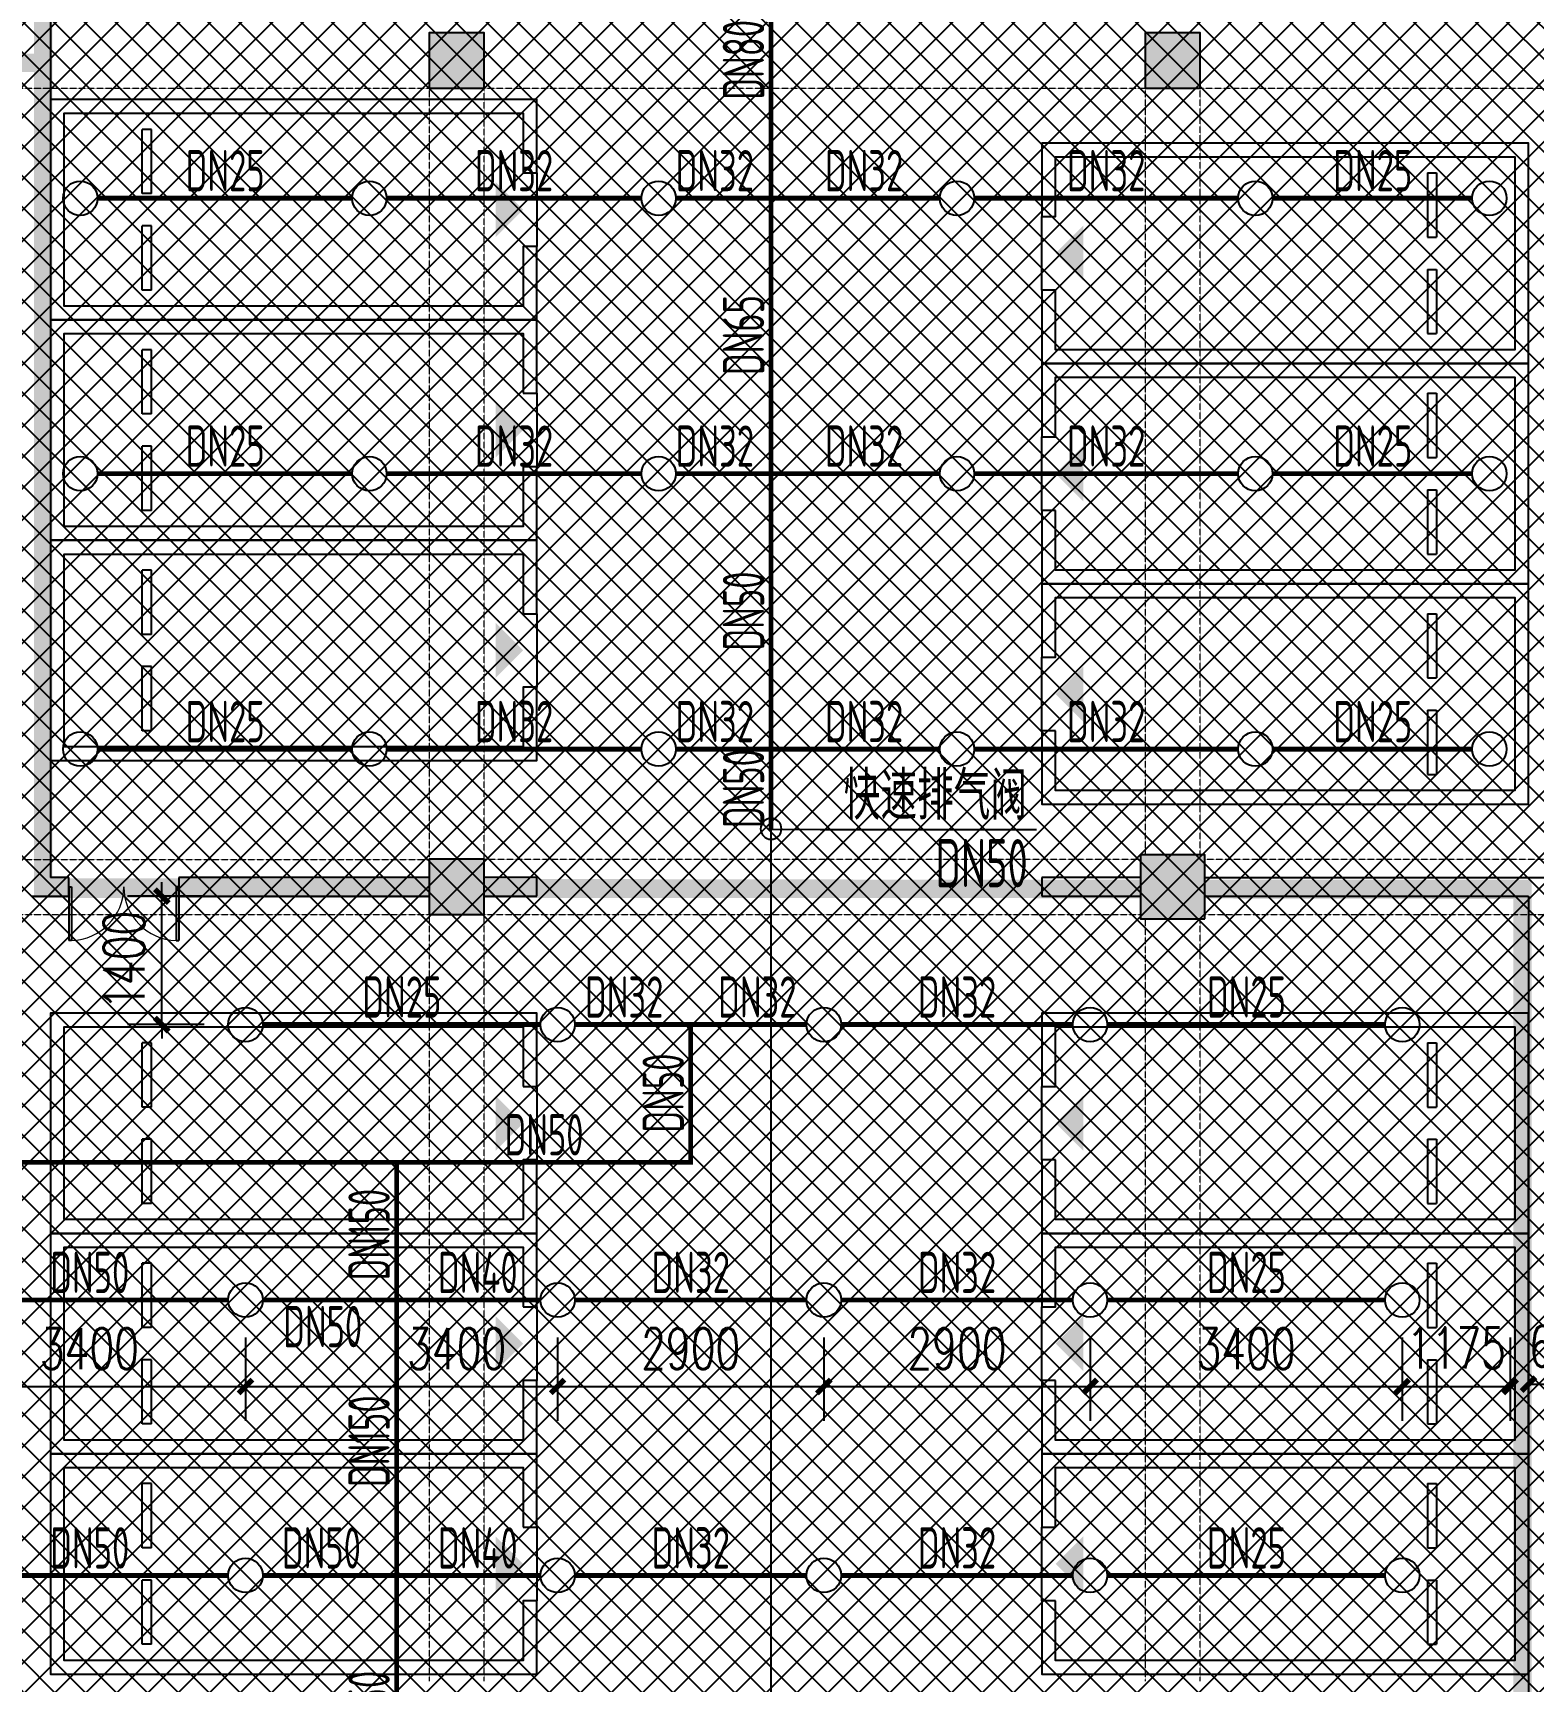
# Model space of a CAD drawing. Extents: x 6824721 to 16538177, y 2478193 to 6665639.
# Drawn here: x 8788049 to 8804389, y 2775051 to 2793001 of the extents above; entities that cross this region are included whole.
import ezdxf

# ---------------------------------------------------------------- set-up
doc = ezdxf.new("R2010")
doc.units = 0
doc.header["$LTSCALE"] = 10
doc.linetypes.add('__DASH', pattern=[0.35, 0.25, -0.1])
doc.linetypes.add('DASH', pattern=[0.35, 0.25, -0.1])
for name, color, linetype in [('0-wo', 8, 'Continuous'), ('00-停车位', 67, 'Continuous'), ('PUB_HATCH', 8, 'Continuous'), ('S-梁-虚线', 4, 'DASH'), ('W-EQUIP_喷头', 7, 'Continuous'), ('W-PIPE-喷淋中', 6, 'Continuous'), ('W-TEXT_喷淋', 7, 'Continuous'), ('W-TWT_DIM', 3, 'Continuous'), ('W-TWT_LEAD', 3, 'Continuous'), ('W-VALVE_喷淋', 7, 'Continuous'), ('WALL', 9, 'Continuous')]:
    doc.layers.add(name, color=color, linetype=linetype)
doc.layers.add('钢梁', color=141, linetype='Continuous', lineweight=18)
doc.styles.add('_TCH_DIM_T3', font='SIMPLEX', dxfattribs={"width": 0.705882, "bigfont": 'GBCBIG'})
doc.styles.add('_TWT_PIPEDN', font='TSSDENG', dxfattribs={"width": 0.8, "height": 3.5, "bigfont": 'TSSDCHN'})
doc.styles.add('_TWT_SERIAL', font='TSSDENG', dxfattribs={"width": 0.8, "height": 3.5, "bigfont": 'TSSDCHN'})
doc.dimstyles.new('_TWT_ARCH&&150', dxfattribs={"dimtxt": 446.25, "dimasz": 150, "dimexe": 375, "dimexo": 450, "dimgap": 189.375, "dimtad": 1, "dimdec": 0, "dimzin": 0, "dimdsep": 46, "dimtxsty": '_TCH_DIM_T3', "dimblk": 'ARCHTICK', "dimcen": 0.09, "dimclrt": 7, "dimazin": 2, "dimtfac": 1, "dimtdec": 0, "dimtix": 1, "dimtmove": 2, "dimatfit": 3, "dimfxl": 0, "dimtolj": 1, "dimtzin": 0, "dimarcsym": 0})

# ---------------------------------------------------------------- blocks, each defined once
blk = doc.blocks.new('车位2400x5300')
at = {"layer": '00-停车位', "color": 251}
for p, q in [((-875, -1000), (-175, -1000)), ((-875, -1100), (-875, -1000)), ((-175, -1100), (-175, -1000)), ((175, -1000), (875, -1000)), ((175, -1100), (175, -1000)), ((875, -1100), (875, -1000)), ((-875, -1100), (-175, -1100)), ((175, -1100), (875, -1100)), ((400, -5300), (-400, -5300))]:
    blk.add_line(p, q, dxfattribs=at)
blk.add_lwpolyline([(400, -5150), (400, -5300), (1200, -5300), (1200, 0), (-1200, 0), (-1200, -5300), (-400, -5300), (-400, -5150), (-1050, -5150), (-1050, -150), (1050, -150), (1050, -5150), (400, -5150)], dxfattribs=at)
blk.add_lwpolyline([(0, -5150, 0, 600, 0), (0, -4850, 600, 600, 0)], format="xyseb", dxfattribs=at)
blk = doc.blocks.new('_FZH')
blk.add_lwpolyline([(-0.5, -0.5), (0.5, -0.5), (0.5, 0.5), (-0.5, 0.5)], close=True)
at = {"layer": 'PUB_HATCH'}
blk.add_solid([(-0.5, -0.5), (0.5, -0.5), (-0.5, 0.5), (0.5, 0.5)], dxfattribs=at)
blk = doc.blocks.new('$DorLib2D$00000213')
at = {"color": 0, "linetype": 'DASH', "const_width": 0.02}
blk.add_lwpolyline([(0.5, 0), (-0.5, 0)], dxfattribs=at)
blk = doc.blocks.new('$DorLib2D$00000002')
for p, q in [((-0.5, 0), (-0.5, 0.4875)), ((-0.475, 0.4875), (-0.5, 0.4875)), ((-0.475, 0), (-0.475, 0.4875)), ((0.475, 0), (0.475, 0.4875)), ((0.475, 0.4875), (0.5, 0.4875)), ((0.5, 0), (0.5, 0.4875)), ((-0.5, 0), (-0.475, 0)), ((0.5, 0), (0.475, 0))]:
    blk.add_line(p, q)
at = {"lineweight": 13}
for centre, start, end in [((-0.4875, 0), 0, 88.53072), ((0.4875, 0), 91.46928, 180)]:
    blk.add_arc(centre, 0.4875, start, end, dxfattribs=at)
blk = doc.blocks.new('jkytk')
at = {"layer": 'WALL', "color": 1, "const_width": 200}
for points in [[(8482789, 2828322), (8482776, 2801322), (8466189, 2801322)], [(8498859, 2828327), (8482776, 2828327), (8482776, 2792327), (8498891, 2792327), (8498891, 2783328), (8504550, 2783328), (8512897, 2775813), (8515479, 2778680), (8515479, 2788843), (8565856, 2844792), (8558488, 2851427), (8549989, 2851427), (8549989, 2856072), (8515539, 2856072), (8515539, 2864326), (8498940, 2864325), (8498889, 2828327)]]:
    blk.add_lwpolyline(points, dxfattribs=at)
blk.add_lwpolyline([(8466189, 2792334), (8461189, 2792327), (8461189, 2792327), (8434039, 2792327), (8434039, 2753027), (8434039, 2753027), (8434039, 2759127), (8434039, 2759127), (8434039, 2753027), (8403214, 2753027), (8403214, 2744027), (8403214, 2744027), (8403214, 2739327), (8479774, 2739327), (8512896, 2775811), (8504549, 2783327), (8498891, 2783328), (8498891, 2792315), (8482776, 2792342), (8482776, 2801322), (8466189, 2801322)], close=True, dxfattribs=at)
blk = doc.blocks.new('LIANGMOBAN')
at = {"layer": 'S-梁-虚线', "color": 8, "lineweight": 18}
for p, q in [((1915816, 78428), (1922891, 78428)), ((1922891, 78428), (1922891, 70028)), ((1923491, 70028), (1923491, 78428)), ((1923491, 78428), (1930691, 78428)), ((1930691, 78428), (1930691, 70078)), ((1931291, 70078), (1931291, 78428)), ((1931291, 78428), (1938491, 78428)), ((1915816, 70028), (1922891, 70028)), ((1930641, 70028), (1923491, 70028)), ((1938441, 70028), (1931341, 70028)), ((1915816, 69428), (1922891, 69428)), ((1922891, 69428), (1922891, 61078)), ((1923491, 61078), (1923491, 69428)), ((1923491, 69428), (1930641, 69428)), ((1930691, 69378), (1930691, 61078)), ((1931291, 61078), (1931291, 69378)), ((1931341, 69428), (1938441, 69428))]:
    blk.add_line(p, q, dxfattribs=at)
blk = doc.blocks.new('_ArchTick')
at = {"color": 0, "linetype": 'ByBlock', "const_width": 0.4}
blk.add_lwpolyline([(-0.5, -0.5), (0.5, 0.5)], dxfattribs=at)
blk = doc.blocks.new('*D494')
at = {"layer": 'Defpoints', "color": 0, "transparency": 16777216}
for p in [(8789453, 2783601), (8790364, 2783601), (8790364, 2782201)]:
    blk.add_point(p, dxfattribs=at)
at = {"layer": 'W-TWT_DIM', "color": 0, "lineweight": -2, "transparency": 16777216}
for p, q in [((8789453, 2783601), (8789453, 2783751)), ((8789914, 2783601), (8789078, 2783601)), ((8789453, 2782201), (8789453, 2783601)), ((8789914, 2782201), (8789078, 2782201)), ((8789453, 2782201), (8789453, 2782051))]:
    blk.add_line(p, q, dxfattribs=at)
at = {"layer": 'W-TWT_DIM', "color": 0, "lineweight": -2, "transparency": 16777216, "xscale": 150, "yscale": 150, "zscale": 150}
for p, rotation in [((8789453, 2783601), 270), ((8789453, 2782201), 90)]:
    blk.add_blockref('_ArchTick', p, dxfattribs=dict(at, rotation=rotation))
at = {"layer": 'W-TWT_DIM', "color": 7, "transparency": 16777216, "insert": (8789040, 2782901), "char_height": 446.2, "attachment_point": 5, "rotation": 90, "style": '_TCH_DIM_T3'}
blk.add_mtext('\\A1;1400', dxfattribs=at)
blk = doc.blocks.new('*D1116')
at = {"layer": 'Defpoints', "color": 0, "transparency": 16777216}
for p in [(8804339, 2779035), (8804974, 2779035), (8804974, 2778285)]:
    blk.add_point(p, dxfattribs=at)
at = {"layer": 'W-TWT_DIM', "color": 0, "lineweight": -2, "transparency": 16777216}
for p, q in [((8804339, 2778585), (8804339, 2777910)), ((8804974, 2778585), (8804974, 2777910)), ((8804339, 2778285), (8804974, 2778285))]:
    blk.add_line(p, q, dxfattribs=at)
at = {"layer": 'W-TWT_DIM', "color": 0, "lineweight": -2, "transparency": 16777216, "xscale": 150, "yscale": 150, "zscale": 150, "rotation": 180}
blk.add_blockref('_ArchTick', (8804339, 2778285), dxfattribs=at)
at = {"layer": 'W-TWT_DIM', "color": 0, "lineweight": -2, "transparency": 16777216, "xscale": 150, "yscale": 150, "zscale": 150}
blk.add_blockref('_ArchTick', (8804974, 2778285), dxfattribs=at)
at = {"layer": 'W-TWT_DIM', "color": 7, "transparency": 16777216, "insert": (8804749, 2778697), "char_height": 446.2, "attachment_point": 5, "style": '_TCH_DIM_T3'}
blk.add_mtext('\\A1;635', dxfattribs=at)
blk = doc.blocks.new('*D1429')
at = {"layer": 'Defpoints', "color": 0, "transparency": 16777216}
for p in [(8802964, 2779244), (8804139, 2779244), (8804139, 2778260)]:
    blk.add_point(p, dxfattribs=at)
at = {"layer": 'W-TWT_DIM', "color": 0, "lineweight": -2, "transparency": 16777216}
for p, q in [((8802964, 2778794), (8802964, 2777885)), ((8804139, 2778794), (8804139, 2777885)), ((8802964, 2778260), (8804139, 2778260))]:
    blk.add_line(p, q, dxfattribs=at)
at = {"layer": 'W-TWT_DIM', "color": 0, "lineweight": -2, "transparency": 16777216, "xscale": 150, "yscale": 150, "zscale": 150, "rotation": 180}
blk.add_blockref('_ArchTick', (8802964, 2778260), dxfattribs=at)
at = {"layer": 'W-TWT_DIM', "color": 0, "lineweight": -2, "transparency": 16777216, "xscale": 150, "yscale": 150, "zscale": 150}
blk.add_blockref('_ArchTick', (8804139, 2778260), dxfattribs=at)
at = {"layer": 'W-TWT_DIM', "color": 7, "transparency": 16777216, "insert": (8803553, 2778680), "char_height": 446.2, "attachment_point": 5, "style": '_TCH_DIM_T3'}
blk.add_mtext('\\A1;1175', dxfattribs=at)
blk = doc.blocks.new('*D1430')
at = {"layer": 'Defpoints', "color": 0, "transparency": 16777216}
for p in [(8799564, 2779244), (8802964, 2779244), (8802964, 2778260)]:
    blk.add_point(p, dxfattribs=at)
at = {"layer": 'W-TWT_DIM', "color": 0, "lineweight": -2, "transparency": 16777216}
for p, q in [((8799564, 2778794), (8799564, 2777885)), ((8802964, 2778794), (8802964, 2777885)), ((8799564, 2778260), (8802964, 2778260))]:
    blk.add_line(p, q, dxfattribs=at)
at = {"layer": 'W-TWT_DIM', "color": 0, "lineweight": -2, "transparency": 16777216, "xscale": 150, "yscale": 150, "zscale": 150, "rotation": 180}
blk.add_blockref('_ArchTick', (8799564, 2778260), dxfattribs=at)
at = {"layer": 'W-TWT_DIM', "color": 0, "lineweight": -2, "transparency": 16777216, "xscale": 150, "yscale": 150, "zscale": 150}
blk.add_blockref('_ArchTick', (8802964, 2778260), dxfattribs=at)
at = {"layer": 'W-TWT_DIM', "color": 7, "transparency": 16777216, "insert": (8801264, 2778672), "char_height": 446.2, "attachment_point": 5, "style": '_TCH_DIM_T3'}
blk.add_mtext('\\A1;3400', dxfattribs=at)
blk = doc.blocks.new('*D1431')
at = {"layer": 'Defpoints', "color": 0, "transparency": 16777216}
for p in [(8796664, 2779244), (8799564, 2779244), (8799564, 2778260)]:
    blk.add_point(p, dxfattribs=at)
at = {"layer": 'W-TWT_DIM', "color": 0, "lineweight": -2, "transparency": 16777216}
for p, q in [((8796664, 2778794), (8796664, 2777885)), ((8799564, 2778794), (8799564, 2777885)), ((8796664, 2778260), (8799564, 2778260))]:
    blk.add_line(p, q, dxfattribs=at)
at = {"layer": 'W-TWT_DIM', "color": 0, "lineweight": -2, "transparency": 16777216, "xscale": 150, "yscale": 150, "zscale": 150, "rotation": 180}
blk.add_blockref('_ArchTick', (8796664, 2778260), dxfattribs=at)
at = {"layer": 'W-TWT_DIM', "color": 0, "lineweight": -2, "transparency": 16777216, "xscale": 150, "yscale": 150, "zscale": 150}
blk.add_blockref('_ArchTick', (8799564, 2778260), dxfattribs=at)
at = {"layer": 'W-TWT_DIM', "color": 7, "transparency": 16777216, "insert": (8798114, 2778672), "char_height": 446.2, "attachment_point": 5, "style": '_TCH_DIM_T3'}
blk.add_mtext('\\A1;2900', dxfattribs=at)
blk = doc.blocks.new('*D1432')
at = {"layer": 'Defpoints', "color": 0, "transparency": 16777216}
for p in [(8793764, 2779244), (8796664, 2779244), (8796664, 2778260)]:
    blk.add_point(p, dxfattribs=at)
at = {"layer": 'W-TWT_DIM', "color": 0, "lineweight": -2, "transparency": 16777216}
for p, q in [((8793764, 2778794), (8793764, 2777885)), ((8796664, 2778794), (8796664, 2777885)), ((8793764, 2778260), (8796664, 2778260))]:
    blk.add_line(p, q, dxfattribs=at)
at = {"layer": 'W-TWT_DIM', "color": 0, "lineweight": -2, "transparency": 16777216, "xscale": 150, "yscale": 150, "zscale": 150, "rotation": 180}
blk.add_blockref('_ArchTick', (8793764, 2778260), dxfattribs=at)
at = {"layer": 'W-TWT_DIM', "color": 0, "lineweight": -2, "transparency": 16777216, "xscale": 150, "yscale": 150, "zscale": 150}
blk.add_blockref('_ArchTick', (8796664, 2778260), dxfattribs=at)
at = {"layer": 'W-TWT_DIM', "color": 7, "transparency": 16777216, "insert": (8795214, 2778672), "char_height": 446.2, "attachment_point": 5, "style": '_TCH_DIM_T3'}
blk.add_mtext('\\A1;2900', dxfattribs=at)
blk = doc.blocks.new('*D1433')
at = {"layer": 'Defpoints', "color": 0, "transparency": 16777216}
for p in [(8790364, 2779244), (8793764, 2779244), (8793764, 2778260)]:
    blk.add_point(p, dxfattribs=at)
at = {"layer": 'W-TWT_DIM', "color": 0, "lineweight": -2, "transparency": 16777216}
for p, q in [((8790364, 2778794), (8790364, 2777885)), ((8793764, 2778794), (8793764, 2777885)), ((8790364, 2778260), (8793764, 2778260))]:
    blk.add_line(p, q, dxfattribs=at)
at = {"layer": 'W-TWT_DIM', "color": 0, "lineweight": -2, "transparency": 16777216, "xscale": 150, "yscale": 150, "zscale": 150, "rotation": 180}
blk.add_blockref('_ArchTick', (8790364, 2778260), dxfattribs=at)
at = {"layer": 'W-TWT_DIM', "color": 0, "lineweight": -2, "transparency": 16777216, "xscale": 150, "yscale": 150, "zscale": 150}
blk.add_blockref('_ArchTick', (8793764, 2778260), dxfattribs=at)
at = {"layer": 'W-TWT_DIM', "color": 7, "transparency": 16777216, "insert": (8792664, 2778672), "char_height": 446.2, "attachment_point": 5, "style": '_TCH_DIM_T3'}
blk.add_mtext('\\A1;3400', dxfattribs=at)
blk = doc.blocks.new('*D1434')
at = {"layer": 'Defpoints', "color": 0, "transparency": 16777216}
for p in [(8786964, 2779244), (8790364, 2779244), (8790364, 2778260)]:
    blk.add_point(p, dxfattribs=at)
at = {"layer": 'W-TWT_DIM', "color": 0, "lineweight": -2, "transparency": 16777216}
for p, q in [((8786964, 2778794), (8786964, 2777885)), ((8790364, 2778794), (8790364, 2777885)), ((8786964, 2778260), (8790364, 2778260))]:
    blk.add_line(p, q, dxfattribs=at)
at = {"layer": 'W-TWT_DIM', "color": 0, "lineweight": -2, "transparency": 16777216, "xscale": 150, "yscale": 150, "zscale": 150, "rotation": 180}
blk.add_blockref('_ArchTick', (8786964, 2778260), dxfattribs=at)
at = {"layer": 'W-TWT_DIM', "color": 0, "lineweight": -2, "transparency": 16777216, "xscale": 150, "yscale": 150, "zscale": 150}
blk.add_blockref('_ArchTick', (8790364, 2778260), dxfattribs=at)
at = {"layer": 'W-TWT_DIM', "color": 7, "transparency": 16777216, "insert": (8788664, 2778672), "char_height": 446.2, "attachment_point": 5, "style": '_TCH_DIM_T3'}
blk.add_mtext('\\A1;3400', dxfattribs=at)
blk = doc.blocks.new('$TwtSys$00000125')
blk.add_circle((0, 0, 0), 1)
blk = doc.blocks.new('*X173')
at = {"color": 0}
for p, q in [((67765, 41337), (67838, 41410)), ((67846, 41260), (67765, 41341)), ((67766, 41321), (67854, 41409)), ((67828, 41261), (67766, 41323)), ((67861, 41263), (67768, 41356)), ((67769, 41358), (67817, 41406)), ((67770, 41307), (67868, 41405)), ((67874, 41268), (67773, 41369)), ((67776, 41295), (67880, 41399)), ((67799, 41272), (67777, 41294)), ((67885, 41275), (67780, 41380)), ((67784, 41285), (67890, 41391)), ((67894, 41283), (67788, 41389)), ((67793, 41277), (67898, 41382)), ((67902, 41293), (67798, 41397)), ((67804, 41269), (67906, 41371)), ((67908, 41304), (67809, 41403)), ((67816, 41264), (67911, 41359)), ((67913, 41318), (67822, 41408)), ((67830, 41261), (67914, 41345)), ((67915, 41333), (67838, 41410)), ((67848, 41260), (67914, 41327)), ((67913, 41353), (67858, 41408)), ((67872, 41267), (67908, 41303))]:
    blk.add_line(p, q, dxfattribs=at)
blk = doc.blocks.new('$VALVE$00000374')
at = {"elevation": 0}
blk.add_lwpolyline([(-63.2, 0, 1), (63.2, 0, 1), (-63.2, 0, 1.063538)], format="xyb", dxfattribs=at)
at = {"color": 7}
for radius in [6.64, 4.98]:
    blk.add_circle((0, 0, 0), radius, dxfattribs=at)
for p in [(-63.2, 0, 0), (63.2, 0, 0)]:
    blk.add_point(p)
at = {"color": 7, "xscale": 0.0637181236379547, "yscale": 0.0637181236379547, "zscale": 0.0637181236379547}
blk.add_blockref('*X173', (-4322.6, -2633.8, 0), dxfattribs=at)

msp = doc.modelspace()

# ---------------------------------------------------------------- hatches: boundary and pattern name
h = msp.add_hatch()
h.set_pattern_fill('ANSI37', color=8, scale=150)
h.set_pattern_definition([(45, (8303016.86, 2710265.2), (-168.3798, 168.3798), []), (135, (8303016.86, 2710265.2), (-168.3798, -168.3798), [])])
h.paths.add_polyline_path([(8824414.1, 2949451.5), (8824414.1, 2935151.5), (8842714.1, 2935151.5), (8842714.1, 2879526.5), (8827964.1, 2879526.5), (8827964.1, 2881476.5), (8830839.1, 2881476.5), (8830939.1, 2886876.5), (8804334.6, 2886876.5), (8804142.3, 2820149.7), (8833564.1, 2820152.3), (8833564.1, 2817714.5), (8841204.8, 2810768), (8839163.9, 2808501.4), (8843102.6, 2804955), (8820829.2, 2780217.9), (8820829.2, 2770055.4), (8785124.6, 2730401.5), (8708264.1, 2730401.5), (8708264.1, 2736351.5), (8695014.1, 2750701.5), (8695014.1, 2775001.5), (8703014.1, 2775002.8), (8703014.1, 2949451.5), (8712039.3, 2949451.5)])
at = {"layer": 'W-PIPE-喷淋中'}
for points in [[(8795214.1, 2780701.5), (8795240.3, 2780701.5), (8795240.3, 2780675.2)], [(8795214.1, 2780701.5), (8795214.1, 2780675.2), (8795240.3, 2780675.2)]]:
    msp.add_hatch(color=256, dxfattribs=at).paths.add_polyline_path(points)

# ---------------------------------------------------------------- linework, layer by layer
at = {"layer": '0-wo', "color": 8}
for p, q in [((8788239.1, 2819601.5), (8788239.1, 2792701.5)), ((8788239.1, 2792701.5), (8788239.1, 2783801.5)), ((8788439.1, 2783801.5), (8788239.1, 2783801.5)), ((8788439.1, 2783601.5), (8788439.1, 2783801.5)), ((8792364.1, 2783801.5), (8789639.1, 2783801.5)), ((8789639.1, 2783801.5), (8789639.1, 2783601.5)), ((8793539.1, 2783801.5), (8792964.1, 2783801.5)), ((8793539.1, 2783601.5), (8793539.1, 2783801.5)), ((8800114.1, 2783801.5), (8799039.1, 2783801.5)), ((8799039.1, 2783801.5), (8799039.1, 2783601.5)), ((8800814.1, 2783801.5), (8804539.1, 2783801.5)), ((8788039.1, 2783601.5), (8788439.1, 2783601.5)), ((8789639.1, 2783601.5), (8792364.1, 2783601.5)), ((8792964.1, 2783601.5), (8793539.1, 2783601.5)), ((8799039.1, 2783601.5), (8800114.1, 2783601.5)), ((8800814.1, 2783601.5), (8804339.1, 2783601.5)), ((8804339.1, 2783601.5), (8804339.1, 2774601.5))]:
    msp.add_line(p, q, dxfattribs=at)
at = {"layer": '0-wo', "color": 8, "linetype": '__DASH', "ltscale": 1.5}
msp.add_lwpolyline([(8796089.1, 2756433.4), (8796089.1, 2937489)], dxfattribs=at)
at = {"layer": 'W-PIPE-喷淋中', "ltscale": 1.5, "const_width": 52.5}
for points in [[(8796089.1, 2794201.5), (8796089.1, 2791201.5)], [(8791526.6, 2791201.5), (8788751.6, 2791201.5)], [(8794676.6, 2791201.5), (8791901.6, 2791201.5)], [(8796089.1, 2791201.5), (8795051.6, 2791201.5)], [(8797926.6, 2791201.5), (8796089.1, 2791201.5)], [(8796089.1, 2791201.5), (8796089.1, 2788201.5)], [(8798301.6, 2791201.5), (8801176.6, 2791201.5)], [(8801551.6, 2791201.5), (8803726.6, 2791201.5)], [(8791526.6, 2788201.5), (8788751.6, 2788201.5)], [(8794676.6, 2788201.5), (8791901.6, 2788201.5)], [(8796089.1, 2788201.5), (8795051.6, 2788201.5)], [(8797926.6, 2788201.5), (8796089.1, 2788201.5)], [(8796089.1, 2788201.5), (8796089.1, 2785201.5)], [(8798301.6, 2788201.5), (8801176.6, 2788201.5)], [(8801551.6, 2788201.5), (8803726.6, 2788201.5)], [(8791526.6, 2785201.5), (8788751.6, 2785201.5)], [(8794676.6, 2785201.5), (8791901.6, 2785201.5)], [(8796089.1, 2785201.5), (8795051.6, 2785201.5)], [(8797926.6, 2785201.5), (8796089.1, 2785201.5)], [(8796089.1, 2785201.5), (8796089.1, 2784333.1)], [(8798301.6, 2785201.5), (8801176.6, 2785201.5)], [(8801551.6, 2785201.5), (8803726.6, 2785201.5)], [(8793576.6, 2782201.5), (8790551.6, 2782201.5)], [(8795214.1, 2782201.5), (8793951.6, 2782201.5)], [(8796476.6, 2782201.5), (8795214.1, 2782201.5)], [(8795214.1, 2782201.5), (8795214.1, 2780701.5)], [(8796851.6, 2782201.5), (8799376.6, 2782201.5)], [(8799751.6, 2782201.5), (8802776.6, 2782201.5)], [(8792010.1, 2780701.5), (8779353.7, 2780701.5)], [(8795214.1, 2780701.5), (8792010.1, 2780701.5)], [(8792010.1, 2780701.5), (8792010.1, 2779201.5)], [(8790176.6, 2779201.5), (8787151.6, 2779201.5)], [(8792010.1, 2779201.5), (8790551.6, 2779201.5)], [(8793576.6, 2779201.5), (8792010.1, 2779201.5)], [(8792010.1, 2779201.5), (8792010.1, 2776201.5)], [(8796476.6, 2779201.5), (8793951.6, 2779201.5)], [(8796851.6, 2779201.5), (8799376.6, 2779201.5)], [(8799751.6, 2779201.5), (8802776.6, 2779201.5)], [(8790176.6, 2776201.5), (8787151.6, 2776201.5)], [(8792010.1, 2776201.5), (8790551.6, 2776201.5)], [(8793576.6, 2776201.5), (8792010.1, 2776201.5)], [(8792010.1, 2776201.5), (8792010.1, 2773201.5)], [(8796476.6, 2776201.5), (8793951.6, 2776201.5)], [(8796851.6, 2776201.5), (8799376.6, 2776201.5)], [(8799751.6, 2776201.5), (8802776.6, 2776201.5)]]:
    msp.add_lwpolyline(points, dxfattribs=at)
at = {"layer": 'W-TWT_LEAD'}
for p, q in [((8796087.1, 2784331.1), (8796623.1, 2784326.8)), ((8796623.1, 2784326.8), (8798980.6, 2784326.8))]:
    msp.add_line(p, q, dxfattribs=at)

# ---------------------------------------------------------------- block references
msp.add_blockref('jkytk', (305383.7, -8645.8))
at = {"layer": '0-wo', "color": 8}
for name, p, xscale, yscale, zscale, rotation in [('_FZH', (8792664.1, 2792701.5), 600, 600, 600, 90), ('_FZH', (8800464.1, 2792701.5), 600, 600, 600, 90), ('_FZH', (8800464.1, 2783701.5), 700, 700, 700, 90), ('_FZH', (8792664.1, 2783701.5), 600, 600, 600, 90), ('$DorLib2D$00000002', (8789039.1, 2783701.5), -1200, -1200, 200, 359.9999999895497), ('$DorLib2D$00000213', (8796289.1, 2783701.5), 5500, 5500, 200, 359.9999999895497)]:
    msp.add_blockref(name, p, dxfattribs=dict(at, xscale=xscale, yscale=yscale, zscale=zscale, rotation=rotation))
for p, rotation in [((8788239.1, 2791076.5), 90), ((8804339.1, 2790601.5), 270), ((8788239.1, 2788676.5), 90), ((8804339.1, 2788201.5), 270), ((8788239.1, 2786276.5), 90), ((8804339.1, 2785801.5), 270), ((8788239.1, 2781126.5), 90), ((8804339.1, 2781126.5), 270), ((8788239.1, 2778726.5), 90), ((8804339.1, 2778726.5), 270), ((8788239.1, 2776326.5), 90), ((8804339.1, 2776326.5), 270)]:
    msp.add_blockref('车位2400x5300', p, dxfattribs=dict(at, rotation=rotation))
at = {"layer": 'W-EQUIP_喷头', "xscale": 187.5, "yscale": 187.5, "zscale": 187.5}
for p in [(8788564.1, 2791201.5), (8791714.1, 2791201.5), (8794864.1, 2791201.5), (8798114.1, 2791201.5), (8801364.1, 2791201.5), (8803914.1, 2791201.5), (8788564.1, 2788201.5), (8791714.1, 2788201.5), (8794864.1, 2788201.5), (8798114.1, 2788201.5), (8801364.1, 2788201.5), (8803914.1, 2788201.5), (8788564.1, 2785201.5), (8791714.1, 2785201.5), (8794864.1, 2785201.5), (8798114.1, 2785201.5), (8801364.1, 2785201.5), (8803914.1, 2785201.5), (8790364.1, 2782201.5), (8793764.1, 2782201.5), (8796664.1, 2782201.5), (8799564.1, 2782201.5), (8802964.1, 2782201.5), (8790364.1, 2779201.5), (8793764.1, 2779201.5), (8796664.1, 2779201.5), (8799564.1, 2779201.5), (8802964.1, 2779201.5), (8790364.1, 2776201.5), (8793764.1, 2776201.5), (8796664.1, 2776201.5), (8799564.1, 2776201.5), (8802964.1, 2776201.5)]:
    msp.add_blockref('$TwtSys$00000125', p, dxfattribs=at)
at = {"layer": 'W-VALVE_喷淋', "xscale": -1.8, "yscale": -1.8, "zscale": 1.8, "rotation": 270}
msp.add_blockref('$VALVE$00000374', (8796089.5, 2784333.3), dxfattribs=at)
at = {"layer": '钢梁', "color": 6}
msp.add_blockref('LIANGMOBAN', (6869472.7, 2713973), dxfattribs=at)

# ---------------------------------------------------------------- texts
at = {"layer": 'W-TEXT_喷淋', "style": '_TWT_PIPEDN', "width": 0.64}
for s, p in [('DN80', (8796014.1, 2792275)), ('DN65', (8796014.1, 2789275)), ('DN50', (8796014.1, 2786275)), ('DN50', (8796014.1, 2784340.8)), ('DN50', (8795139.1, 2781025)), ('DN150', (8791935.1, 2779414.2)), ('DN150', (8791935.1, 2777164.2)), ('DN150', (8791935.1, 2774164.2))]:
    msp.add_text(s, height=450, rotation=90, dxfattribs=at).set_placement(p)
for s, p in [('DN25', (8789712.6, 2791276.5)), ('DN32', (8792862.6, 2791276.5)), ('DN32', (8795050.1, 2791276.5)), ('DN32', (8796675.1, 2791276.5)), ('DN32', (8799312.6, 2791276.5)), ('DN25', (8802212.6, 2791276.5)), ('DN25', (8789712.6, 2788276.5)), ('DN32', (8792862.6, 2788276.5)), ('DN32', (8795050.1, 2788276.5)), ('DN32', (8796675.1, 2788276.5)), ('DN32', (8799312.6, 2788276.5)), ('DN25', (8802212.6, 2788276.5)), ('DN25', (8789712.6, 2785276.5)), ('DN32', (8792862.6, 2785276.5)), ('DN32', (8795050.1, 2785276.5)), ('DN32', (8796675.1, 2785276.5)), ('DN32', (8799312.6, 2785276.5)), ('DN25', (8802212.6, 2785276.5)), ('DN25', (8791637.6, 2782276.5)), ('DN32', (8794062.6, 2782276.5)), ('DN32', (8795512.6, 2782276.5)), ('DN32', (8797687.6, 2782276.5)), ('DN25', (8800837.6, 2782276.5)), ('DN50', (8793185.6, 2780776.5)), ('DN50', (8788237.6, 2779276.5)), ('DN40', (8792460.6, 2779276.5)), ('DN32', (8794787.6, 2779276.5)), ('DN32', (8797687.6, 2779276.5)), ('DN25', (8800837.6, 2779276.5)), ('DN50', (8790774.6, 2778686.8)), ('DN50', (8788237.6, 2776276.5)), ('DN50', (8790760.6, 2776276.5)), ('DN40', (8792460.6, 2776276.5)), ('DN32', (8794787.6, 2776276.5)), ('DN32', (8797687.6, 2776276.5)), ('DN25', (8800837.6, 2776276.5))]:
    msp.add_text(s, height=450, dxfattribs=at).set_placement(p)
at = {"layer": 'W-TWT_LEAD', "color": 7, "style": '_TWT_SERIAL'}
for s, width, p in [('快速排气阀', 0.8, (8796881.4, 2784431.8)), ('DN50', 0.64, (8797880.5, 2783696.8))]:
    msp.add_text(s, height=525, dxfattribs=dict(at, width=width)).set_placement(p)

# ---------------------------------------------------------------- dimensions: what is measured, and where the dimension line sits
at = {"layer": 'W-TWT_DIM'}
for p1, p2, distance, picture, middle in [((8790364.1, 2782201.5), (8790364.1, 2783601.5), 911.3, '*D494', (8789040.3, 2782901.5)), ((8786964.1, 2779244.2), (8790364.1, 2779244.2), -984.2, '*D1434', (8788664.1, 2778672.5)), ((8793764.1, 2779244.2), (8796664.1, 2779244.2), -984.2, '*D1432', (8795214.1, 2778672.5)), ((8796664.1, 2779244.2), (8799564.1, 2779244.2), -984.2, '*D1431', (8798114.1, 2778672.5)), ((8799564.1, 2779244.2), (8802964.1, 2779244.2), -984.2, '*D1430', (8801264.1, 2778672.5))]:
    dim = msp.add_aligned_dim(p1=p1, p2=p2, distance=distance, dimstyle='_TWT_ARCH&&150', dxfattribs=at)
    dim.commit()
    dim.dimension.update_dxf_attribs({"geometry": picture, "text_midpoint": middle})
for base, p1, p2, picture, middle in [((8793764.1, 2778260), (8790364.1, 2779244.2), (8793764.1, 2779244.2), '*D1433', (8792664.1, 2778672.5)), ((8804139.1, 2778260), (8802964.1, 2779244.2), (8804139.1, 2779244.2), '*D1429', (8803552.6, 2778680.4)), ((8804974.1, 2778284.7), (8804339.1, 2779034.8), (8804974.1, 2779034.8), '*D1116', (8804749.3, 2778697.2))]:
    dim = msp.add_linear_dim(base=base, p1=p1, p2=p2, angle=0, dimstyle='_TWT_ARCH&&150', dxfattribs=at)
    dim.commit()
    dim.dimension.update_dxf_attribs({"geometry": picture, "text_midpoint": middle, "dimtype": 129})

doc.saveas('drawing.dxf')
